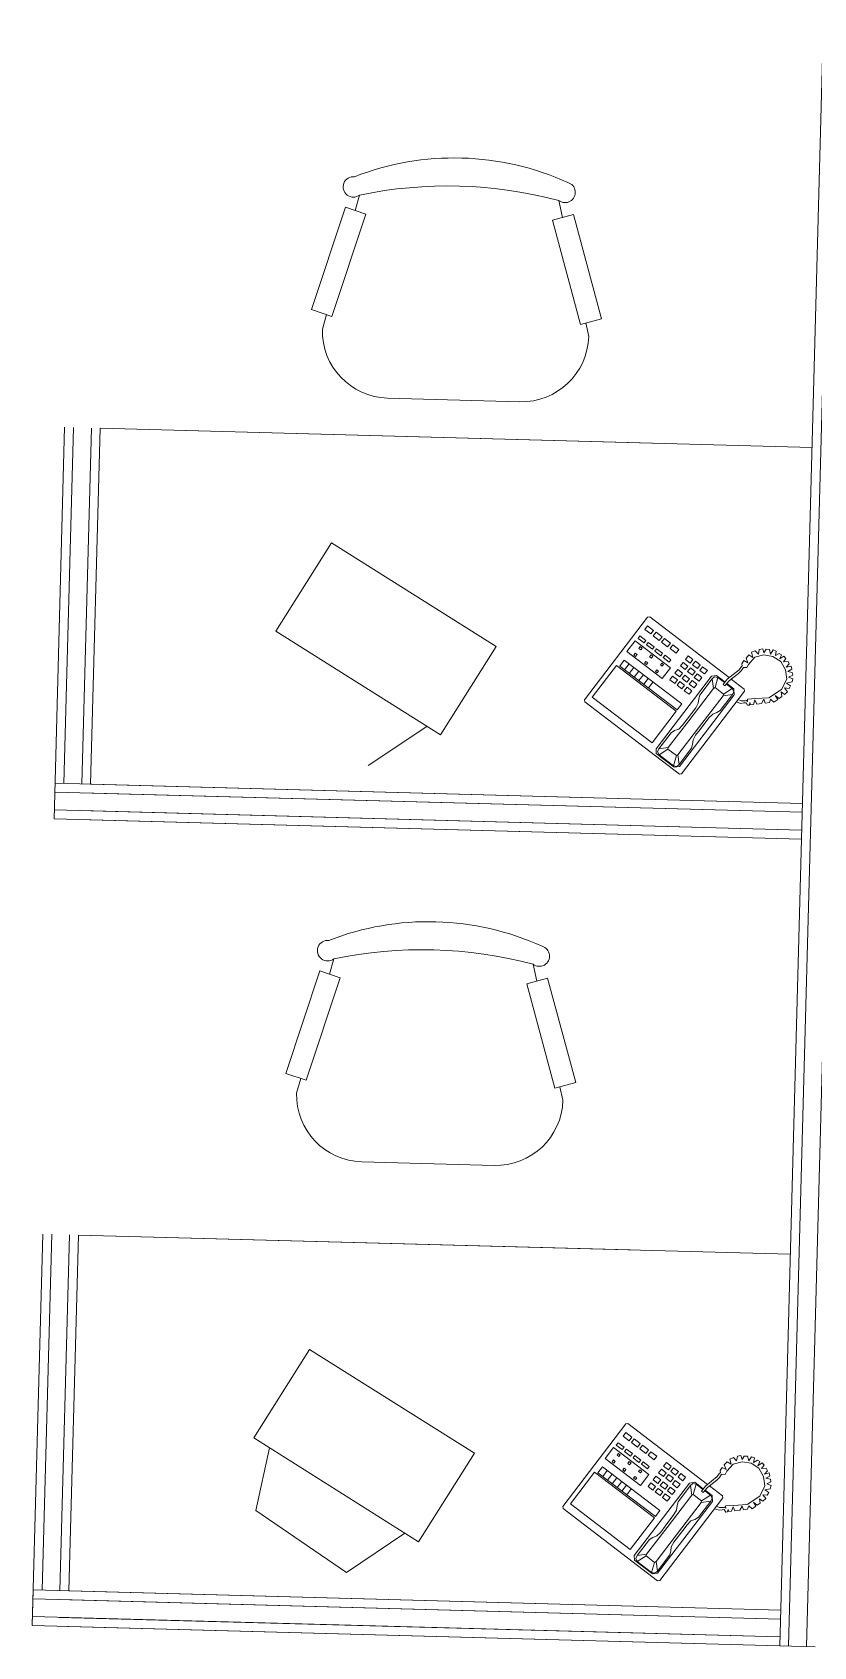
# Model space of a CAD drawing. Header units: millimetres. Extents: x 587797 to 2274247, y 1711 to 439204.
# Drawn here: x 1158219 to 1159515, y 262301 to 264978 of the extents above; entities that cross this region are included whole.
import ezdxf

# ---------------------------------------------------------------- set-up
doc = ezdxf.new("R2010")
doc.units = ezdxf.units.MM
doc.layers.add('finiture', color=7, linetype='Continuous', lineweight=20)

msp = doc.modelspace()

# ---------------------------------------------------------------- linework, layer by layer
at = {"layer": 'finiture'}
for p, q in [((1159530.91, 264978.494), (1159458.609, 262302.311)), ((1159545.668, 264978.095), (1159473.367, 262301.912)), ((1159575.185, 264977.298), (1159502.884, 262301.114)), ((1158754.655, 264682.951), (1158761.723, 264708.468)), ((1159092.218, 264699.539), (1159098.414, 264671.328)), ((1158681.981, 264518.491), (1158738.36, 264688.36)), ((1158772.372, 264677.071), (1158715.992, 264507.203)), ((1158738.36, 264688.36), (1158772.372, 264677.071)), ((1159081.825, 264666.864), (1159116.429, 264676.176)), ((1159116.429, 264676.176), (1159162.938, 264503.344)), ((1159128.333, 264494.032), (1159081.825, 264666.864)), ((1158715.992, 264507.203), (1158681.981, 264518.491)), ((1158700.08, 264485.924), (1158706.818, 264510.248)), ((1159162.938, 264503.344), (1159128.333, 264494.032)), ((1159136.85, 264496.324), (1159141.755, 264473.992)), ((1159027.571, 264365.816), (1158808.256, 264371.741)), ((1158272.6, 264323.263), (1158255.057, 263673.895)), ((1158255.057, 263673.895), (1158272.6, 264323.263)), ((1158287.359, 264322.864), (1158271.41, 263732.53)), ((1158316.876, 264322.067), (1158300.927, 263731.732)), ((1158331.634, 264321.668), (1158315.685, 263731.333)), ((1159512.303, 264289.77), (1158331.634, 264321.668)), ((1159246.653, 264296.947), (1158331.634, 264321.668)), ((1158622.592, 263985.071), (1158715.024, 264131.848)), ((1158715.024, 264131.848), (1158988.245, 263959.789)), ((1159134.891, 263871.347), (1159239.401, 264008.303)), ((1159239.401, 264008.303), (1159242.9, 264008.773)), ((1159374.844, 263908.088), (1159242.9, 264008.773)), ((1158895.812, 263813.012), (1158622.592, 263985.071)), ((1159223.628, 263973.229), (1159226.657, 263977.199)), ((1159226.657, 263977.199), (1159236.582, 263969.625)), ((1159239.532, 263994.07), (1159234.988, 263988.115)), ((1159234.988, 263988.115), (1159244.912, 263980.542)), ((1159249.456, 263986.497), (1159239.532, 263994.07)), ((1159244.912, 263980.542), (1159249.456, 263986.497)), ((1159253.426, 263983.468), (1159248.882, 263977.513)), ((1159248.882, 263977.513), (1159258.806, 263969.94)), ((1159263.35, 263975.894), (1159253.426, 263983.468)), ((1159258.806, 263969.94), (1159263.35, 263975.894)), ((1158988.245, 263959.789), (1158895.812, 263813.012)), ((1159205.217, 263951.16), (1159218.849, 263969.024)), ((1159263.771, 263906.478), (1159205.217, 263951.16)), ((1159218.849, 263969.024), (1159277.403, 263924.342)), ((1159233.553, 263965.656), (1159223.628, 263973.229)), ((1159224.987, 263956.489), (1159227.259, 263959.466)), ((1159227.964, 263954.217), (1159224.987, 263956.489)), ((1159227.259, 263959.466), (1159230.236, 263957.194)), ((1159230.236, 263957.194), (1159227.964, 263954.217)), ((1159236.582, 263969.625), (1159233.553, 263965.656)), ((1159237.522, 263962.626), (1159240.552, 263966.596)), ((1159247.447, 263955.053), (1159237.522, 263962.626)), ((1159240.552, 263966.596), (1159250.476, 263959.023)), ((1159250.476, 263959.023), (1159247.447, 263955.053)), ((1159251.416, 263952.024), (1159254.446, 263955.994)), ((1159261.341, 263944.451), (1159251.416, 263952.024)), ((1159254.446, 263955.994), (1159264.37, 263948.421)), ((1159267.32, 263972.865), (1159262.776, 263966.91)), ((1159262.776, 263966.91), (1159272.701, 263959.337)), ((1159277.244, 263965.292), (1159267.32, 263972.865)), ((1159272.701, 263959.337), (1159277.244, 263965.292)), ((1159281.214, 263962.263), (1159276.67, 263956.308)), ((1159276.67, 263956.308), (1159286.595, 263948.735)), ((1159291.139, 263954.689), (1159281.214, 263962.263)), ((1159286.595, 263948.735), (1159291.139, 263954.689)), ((1159411.999, 263950.116), (1159418.138, 263952.746)), ((1159414.249, 263941.403), (1159411.999, 263950.116)), ((1159418.138, 263952.746), (1159423.243, 263946.942)), ((1159423.243, 263946.942), (1159424.725, 263954.715)), ((1159424.725, 263954.715), (1159430.498, 263956.033)), ((1159430.498, 263956.033), (1159432.51, 263949.092)), ((1159432.51, 263949.092), (1159435.848, 263955.131)), ((1159435.848, 263955.131), (1159441.504, 263954.631)), ((1159441.504, 263954.631), (1159443.257, 263946.933)), ((1159443.257, 263946.933), (1159447.715, 263954.025)), ((1159447.715, 263954.025), (1159452.853, 263952.012)), ((1159452.853, 263952.012), (1159451.323, 263944.594)), ((1159147.661, 263875.735), (1159187.799, 263928.334)), ((1159187.799, 263928.334), (1159287.043, 263852.602)), ((1159193.284, 263927.29), (1159200.857, 263937.214)), ((1159288.557, 263854.587), (1159193.284, 263927.29)), ((1159200.857, 263937.214), (1159296.13, 263864.512)), ((1159201.223, 263921.231), (1159208.796, 263931.156)), ((1159209.162, 263915.173), (1159216.736, 263925.097)), ((1159216.656, 263945.572), (1159218.928, 263948.549)), ((1159219.634, 263943.3), (1159216.656, 263945.572)), ((1159218.928, 263948.549), (1159221.906, 263946.277)), ((1159221.906, 263946.277), (1159219.634, 263943.3)), ((1159234.52, 263931.94), (1159236.792, 263934.917)), ((1159237.498, 263929.668), (1159234.52, 263931.94)), ((1159236.792, 263934.917), (1159239.77, 263932.645)), ((1159239.77, 263932.645), (1159237.498, 263929.668)), ((1159242.851, 263942.857), (1159245.123, 263945.834)), ((1159245.828, 263940.585), (1159242.851, 263942.857)), ((1159245.123, 263945.834), (1159248.1, 263943.562)), ((1159248.1, 263943.562), (1159245.828, 263940.585)), ((1159260.715, 263929.225), (1159262.987, 263932.203)), ((1159263.692, 263926.953), (1159260.715, 263929.225)), ((1159264.37, 263948.421), (1159261.341, 263944.451)), ((1159262.987, 263932.203), (1159265.964, 263929.931)), ((1159265.964, 263929.931), (1159263.692, 263926.953)), ((1159277.403, 263924.342), (1159263.771, 263906.478)), ((1159265.31, 263941.422), (1159268.34, 263945.391)), ((1159275.235, 263933.848), (1159265.31, 263941.422)), ((1159268.34, 263945.391), (1159278.264, 263937.818)), ((1159278.264, 263937.818), (1159275.235, 263933.848)), ((1159298.452, 263933.405), (1159293.908, 263927.451)), ((1159293.908, 263927.451), (1159301.847, 263921.392)), ((1159306.391, 263927.347), (1159298.452, 263933.405)), ((1159301.847, 263921.392), (1159306.391, 263927.347)), ((1159306.782, 263944.322), (1159302.238, 263938.368)), ((1159302.238, 263938.368), (1159310.178, 263932.309)), ((1159310.361, 263924.318), (1159305.817, 263918.363)), ((1159314.722, 263938.264), (1159306.782, 263944.322)), ((1159310.178, 263932.309), (1159314.722, 263938.264)), ((1159318.301, 263918.259), (1159310.361, 263924.318)), ((1159318.692, 263935.234), (1159314.148, 263929.28)), ((1159314.148, 263929.28), (1159322.087, 263923.221)), ((1159326.631, 263929.176), (1159318.692, 263935.234)), ((1159322.087, 263923.221), (1159326.631, 263929.176)), ((1159330.601, 263926.146), (1159326.057, 263920.192)), ((1159338.54, 263920.088), (1159330.601, 263926.146)), ((1159391.179, 263921.166), (1159394.966, 263926.545)), ((1159398.439, 263924.849), (1159394.652, 263919.47)), ((1159394.966, 263926.545), (1159396.488, 263927.291)), ((1159395.966, 263931.187), (1159399.245, 263936.317)), ((1159396.488, 263927.291), (1159395.966, 263931.187)), ((1159404.047, 263924.703), (1159398.439, 263924.849)), ((1159399.245, 263936.317), (1159405.836, 263932.877)), ((1159402.82, 263940.585), (1159407.362, 263945.705)), ((1159405.836, 263932.877), (1159402.82, 263940.585)), ((1159406.771, 263929.938), (1159404.047, 263924.703)), ((1159417.437, 263941.833), (1159406.771, 263929.938)), ((1159407.362, 263945.705), (1159414.249, 263941.403)), ((1159432.43, 263945.655), (1159417.437, 263941.833)), ((1159447.369, 263943.159), (1159432.43, 263945.655)), ((1159460.186, 263934.969), (1159447.369, 263943.159)), ((1159451.323, 263944.594), (1159457.874, 263948.181)), ((1159457.874, 263948.181), (1159461.595, 263945.977)), ((1159461.595, 263945.977), (1159458.554, 263939.076)), ((1159458.554, 263939.076), (1159465.67, 263943.821)), ((1159468.001, 263921.055), (1159460.186, 263934.969)), ((1159468.72, 263939.905), (1159464.78, 263934.325)), ((1159464.78, 263934.325), (1159472.466, 263934.82)), ((1159465.67, 263943.821), (1159468.72, 263939.905)), ((1159474.453, 263930.76), (1159469.25, 263925.19)), ((1159469.25, 263925.19), (1159477.455, 263927.197)), ((1159478.521, 263921.931), (1159471.97, 263918.344)), ((1159472.466, 263934.82), (1159474.453, 263930.76)), ((1159477.455, 263927.197), (1159478.521, 263921.931)), ((1159217.102, 263909.114), (1159224.675, 263919.038)), ((1159225.041, 263903.056), (1159232.615, 263912.98)), ((1159232.981, 263896.997), (1159240.554, 263906.921)), ((1159240.92, 263890.938), (1159248.494, 263900.863)), ((1159252.384, 263918.308), (1159254.656, 263921.286)), ((1159255.361, 263916.036), (1159252.384, 263918.308)), ((1159345.2, 263910.295), (1159253.565, 263790.21)), ((1159254.656, 263921.286), (1159257.633, 263919.014)), ((1159257.633, 263919.014), (1159255.361, 263916.036)), ((1159281.034, 263910.579), (1159276.49, 263904.625)), ((1159276.49, 263904.625), (1159284.429, 263898.566)), ((1159288.973, 263904.521), (1159281.034, 263910.579)), ((1159284.429, 263898.566), (1159288.973, 263904.521)), ((1159289.364, 263921.496), (1159284.82, 263915.541)), ((1159284.82, 263915.541), (1159292.76, 263909.483)), ((1159292.943, 263901.491), (1159288.399, 263895.537)), ((1159288.399, 263895.537), (1159296.338, 263889.478)), ((1159297.304, 263915.438), (1159289.364, 263921.496)), ((1159292.76, 263909.483), (1159297.304, 263915.438)), ((1159300.882, 263895.433), (1159292.943, 263901.491)), ((1159296.338, 263889.478), (1159300.882, 263895.433)), ((1159301.273, 263912.408), (1159296.729, 263906.454)), ((1159296.729, 263906.454), (1159304.669, 263900.395)), ((1159309.213, 263906.35), (1159301.273, 263912.408)), ((1159304.669, 263900.395), (1159309.213, 263906.35)), ((1159305.817, 263918.363), (1159313.757, 263912.304)), ((1159313.182, 263903.32), (1159308.639, 263897.366)), ((1159308.639, 263897.366), (1159316.578, 263891.307)), ((1159321.122, 263897.262), (1159313.182, 263903.32)), ((1159313.757, 263912.304), (1159318.301, 263918.259)), ((1159316.578, 263891.307), (1159321.122, 263897.262)), ((1159321.513, 263914.237), (1159316.969, 263908.283)), ((1159316.969, 263908.283), (1159324.909, 263902.224)), ((1159329.452, 263908.179), (1159321.513, 263914.237)), ((1159324.909, 263902.224), (1159329.452, 263908.179)), ((1159326.057, 263920.192), (1159333.996, 263914.133)), ((1159346.663, 263906.038), (1159326.215, 263879.242)), ((1159333.996, 263914.133), (1159338.54, 263920.088)), ((1159353.949, 263911.47), (1159345.2, 263910.295)), ((1159350.685, 263909.25), (1159346.663, 263906.038)), ((1159346.663, 263906.038), (1159348.779, 263890.29)), ((1159356.169, 263908.206), (1159350.685, 263909.25)), ((1159351.286, 263891.518), (1159356.169, 263908.206)), ((1159367.907, 263900.819), (1159353.949, 263911.47)), ((1159356.169, 263908.206), (1159367.134, 263899.839)), ((1159364.814, 263896.898), (1159371.484, 263905.351)), ((1159367.791, 263894.626), (1159364.814, 263896.898)), ((1159374.438, 263902.142), (1159367.791, 263894.626)), ((1159370.279, 263897.439), (1159379.987, 263890.03)), ((1159382.73, 263889.508), (1159371.108, 263898.377)), ((1159371.484, 263905.351), (1159381.561, 263913.56)), ((1159380.751, 263907.501), (1159374.438, 263902.142)), ((1159399.705, 263889.117), (1159378.319, 263905.436)), ((1159390.369, 263915.107), (1159380.751, 263907.501)), ((1159381.561, 263913.56), (1159391.179, 263921.166)), ((1159394.652, 263919.47), (1159390.369, 263915.107)), ((1159461.554, 263888.452), (1159470.244, 263905.67)), ((1159470.244, 263905.67), (1159468.001, 263921.055)), ((1159478.997, 263900.899), (1159470.036, 263899.151)), ((1159470.036, 263899.151), (1159476.415, 263894.601)), ((1159471.97, 263918.344), (1159479.434, 263916.465)), ((1159480.205, 263912.061), (1159473.253, 263908.78)), ((1159473.253, 263908.78), (1159480.457, 263906.144)), ((1159480.457, 263906.144), (1159478.997, 263900.899)), ((1159479.434, 263916.465), (1159480.205, 263912.061)), ((1159135.361, 263867.848), (1159134.891, 263871.347)), ((1159246.905, 263800.003), (1159147.661, 263875.735)), ((1159292.27, 263760.675), (1159383.148, 263879.767)), ((1159295.665, 263748.662), (1159400.175, 263885.618)), ((1159304.852, 263892.404), (1159300.308, 263886.449)), ((1159300.308, 263886.449), (1159308.248, 263880.391)), ((1159312.791, 263886.345), (1159304.852, 263892.404)), ((1159307.884, 263836.699), (1159348.779, 263890.29)), ((1159308.248, 263880.391), (1159312.791, 263886.345)), ((1159324.414, 263872.765), (1159323.604, 263865.531)), ((1159323.763, 263824.582), (1159364.658, 263878.173)), ((1159326.215, 263879.242), (1159324.414, 263872.765)), ((1159348.779, 263890.29), (1159351.286, 263891.518)), ((1159365.18, 263880.915), (1159351.286, 263891.518)), ((1159380.406, 263880.289), (1159359.958, 263853.493)), ((1159364.658, 263878.173), (1159365.18, 263880.915)), ((1159380.406, 263880.289), (1159364.658, 263878.173)), ((1159365.18, 263880.915), (1159379.987, 263890.03)), ((1159379.987, 263890.03), (1159382.443, 263885.016)), ((1159382.443, 263885.016), (1159380.406, 263880.289)), ((1159383.148, 263879.767), (1159382.73, 263889.508)), ((1159389.573, 263871.723), (1159394.886, 263869.598)), ((1159394.886, 263869.598), (1159401.309, 263869.678)), ((1159400.175, 263885.618), (1159399.705, 263889.117)), ((1159401.309, 263869.678), (1159403.426, 263870.277)), ((1159403.426, 263870.277), (1159405.39, 263868.501)), ((1159404.894, 263872.201), (1159418.408, 263873.237)), ((1159405.39, 263868.501), (1159404.894, 263872.201)), ((1159417.289, 263871.046), (1159414.982, 263863.673)), ((1159420.573, 263864.112), (1159417.289, 263871.046)), ((1159418.408, 263873.237), (1159440.061, 263874.427)), ((1159432.211, 263872.114), (1159428.454, 263865.016)), ((1159434.62, 263865.847), (1159432.211, 263872.114)), ((1159440.51, 263874.618), (1159461.554, 263888.452)), ((1159443.3, 263872.509), (1159441.536, 263866.935)), ((1159448.887, 263867.272), (1159443.322, 263872.473)), ((1159455.296, 263871.922), (1159448.887, 263867.272)), ((1159451.158, 263878.577), (1159455.296, 263871.922)), ((1159457.432, 263873.472), (1159451.158, 263878.577)), ((1159462.365, 263877.021), (1159457.432, 263873.472)), ((1159461.214, 263884.259), (1159462.365, 263877.021)), ((1159466.637, 263880.121), (1159461.214, 263884.259)), ((1159474.152, 263889.968), (1159466.629, 263890.939)), ((1159466.629, 263890.939), (1159471.475, 263884.379)), ((1159471.475, 263884.379), (1159466.637, 263880.121)), ((1159476.415, 263894.601), (1159474.152, 263889.968)), ((1159135.361, 263867.848), (1159292.166, 263748.191)), ((1159287.043, 263852.602), (1159246.905, 263800.003)), ((1159296.13, 263864.512), (1159288.557, 263854.587)), ((1159319.296, 263857.827), (1159304.906, 263838.971)), ((1159323.604, 263865.531), (1159319.296, 263857.827)), ((1159347.423, 263847.356), (1159341.129, 263841.166)), ((1159354.187, 263850.046), (1159347.423, 263847.356)), ((1159359.958, 263853.493), (1159354.187, 263850.046)), ((1159394.19, 263865.423), (1159386.543, 263867.754)), ((1159399.123, 263866.088), (1159394.19, 263865.423)), ((1159402.689, 263866.411), (1159399.123, 263866.088)), ((1159405.292, 263862.211), (1159402.689, 263866.411)), ((1159408.375, 263862.626), (1159405.292, 263862.211)), ((1159409.245, 263866.667), (1159408.375, 263862.626)), ((1159410.224, 263862.875), (1159409.245, 263866.667)), ((1159414.982, 263863.673), (1159410.224, 263862.875)), ((1159428.454, 263865.016), (1159420.573, 263864.112)), ((1159441.536, 263866.935), (1159434.62, 263865.847)), ((1158873.189, 263827.259), (1158776.121, 263762.133)), ((1159258.057, 263789.923), (1159278.504, 263816.719)), ((1159307.884, 263836.699), (1159273.804, 263792.039)), ((1159278.504, 263816.719), (1159284.276, 263820.166)), ((1159284.276, 263820.166), (1159291.04, 263822.857)), ((1159323.763, 263824.582), (1159289.683, 263779.922)), ((1159291.04, 263822.857), (1159297.333, 263829.046)), ((1159297.333, 263829.046), (1159304.906, 263838.971)), ((1159319.167, 263812.385), (1159326.74, 263822.31)), ((1159341.129, 263841.166), (1159326.74, 263822.31)), ((1159253.565, 263790.21), (1159253.748, 263782.219)), ((1159256.02, 263785.196), (1159258.057, 263789.923)), ((1159258.057, 263789.923), (1159273.804, 263792.039)), ((1159273.282, 263789.297), (1159258.475, 263780.182)), ((1159273.804, 263792.039), (1159273.282, 263789.297)), ((1159287.176, 263778.694), (1159273.282, 263789.297)), ((1159291.799, 263764.174), (1159312.247, 263790.97)), ((1159312.247, 263790.97), (1159314.049, 263797.447)), ((1159314.049, 263797.447), (1159314.858, 263804.681)), ((1159314.858, 263804.681), (1159319.167, 263812.385)), ((1159253.748, 263782.219), (1159283.521, 263759.499)), ((1159258.475, 263780.182), (1159256.02, 263785.196)), ((1159258.475, 263780.182), (1159282.293, 263762.006)), ((1159287.176, 263778.694), (1159282.293, 263762.006)), ((1159282.293, 263762.006), (1159287.778, 263760.962)), ((1159289.683, 263779.922), (1159287.176, 263778.694)), ((1159287.778, 263760.962), (1159291.799, 263764.174)), ((1159291.799, 263764.174), (1159289.683, 263779.922)), ((1159283.521, 263759.499), (1159292.27, 263760.675)), ((1159292.166, 263748.191), (1159295.665, 263748.662)), ((1159495.955, 263684.677), (1158256.253, 263718.17)), ((1159496.354, 263699.436), (1158256.652, 263732.928)), ((1158300.528, 263716.974), (1159495.955, 263684.677)), ((1158315.685, 263731.333), (1159496.354, 263699.436)), ((1158315.685, 263731.333), (1159496.354, 263699.436)), ((1159495.158, 263655.161), (1158255.455, 263688.653)), ((1158299.73, 263687.457), (1159495.158, 263655.161)), ((1159494.759, 263640.402), (1158255.057, 263673.895)), ((1158314.09, 263672.3), (1159494.759, 263640.402)), ((1158314.09, 263672.3), (1159494.759, 263640.402)), ((1158711.902, 263416.145), (1158718.97, 263441.662)), ((1158639.228, 263251.685), (1158695.607, 263421.554)), ((1158695.607, 263421.554), (1158729.618, 263410.265)), ((1159049.465, 263432.733), (1159055.661, 263404.522)), ((1158729.618, 263410.265), (1158673.239, 263240.397)), ((1159039.072, 263400.058), (1159073.676, 263409.37)), ((1159085.58, 263227.226), (1159039.072, 263400.058)), ((1159073.676, 263409.37), (1159120.185, 263236.538)), ((1158673.239, 263240.397), (1158639.228, 263251.685)), ((1158657.327, 263219.118), (1158664.064, 263243.442)), ((1159120.185, 263236.538), (1159085.58, 263227.226)), ((1159094.097, 263229.518), (1159099.002, 263207.186)), ((1158984.818, 263099.01), (1158765.503, 263104.935)), ((1158218.906, 262335.803), (1158236.45, 262985.171)), ((1158236.45, 262985.171), (1158218.906, 262335.803)), ((1158251.208, 262984.772), (1158235.259, 262394.438)), ((1158280.725, 262983.975), (1158264.776, 262393.64)), ((1158295.483, 262983.576), (1158279.534, 262393.242)), ((1159210.502, 262958.856), (1158295.483, 262983.576)), ((1159476.152, 262951.679), (1158295.483, 262983.576)), ((1158586.441, 262646.979), (1158678.874, 262793.757)), ((1158678.874, 262793.757), (1158952.094, 262621.698)), ((1159098.74, 262533.255), (1159203.25, 262670.211)), ((1159203.25, 262670.211), (1159206.749, 262670.682)), ((1159338.693, 262569.996), (1159206.749, 262670.682)), ((1158859.661, 262474.92), (1158586.441, 262646.979)), ((1159187.477, 262635.137), (1159190.507, 262639.107)), ((1159190.507, 262639.107), (1159200.431, 262631.534)), ((1159203.381, 262655.978), (1159198.837, 262650.024)), ((1159198.837, 262650.024), (1159208.762, 262642.45)), ((1159213.306, 262648.405), (1159203.381, 262655.978)), ((1159208.762, 262642.45), (1159213.306, 262648.405)), ((1159217.275, 262645.376), (1159212.731, 262639.421)), ((1159212.731, 262639.421), (1159222.656, 262631.848)), ((1159227.2, 262637.803), (1159217.275, 262645.376)), ((1159222.656, 262631.848), (1159227.2, 262637.803)), ((1158612.366, 262630.653), (1158589.408, 262526.75)), ((1158952.094, 262621.698), (1158859.661, 262474.92)), ((1159169.067, 262613.068), (1159182.698, 262630.932)), ((1159227.62, 262568.387), (1159169.067, 262613.068)), ((1159180.506, 262607.48), (1159182.778, 262610.457)), ((1159182.698, 262630.932), (1159241.252, 262586.25)), ((1159182.778, 262610.457), (1159185.755, 262608.185)), ((1159197.402, 262627.564), (1159187.477, 262635.137)), ((1159188.836, 262618.397), (1159191.108, 262621.374)), ((1159191.813, 262616.125), (1159188.836, 262618.397)), ((1159191.108, 262621.374), (1159194.085, 262619.102)), ((1159194.085, 262619.102), (1159191.813, 262616.125)), ((1159200.431, 262631.534), (1159197.402, 262627.564)), ((1159201.372, 262624.535), (1159204.401, 262628.504)), ((1159211.296, 262616.961), (1159201.372, 262624.535)), ((1159204.401, 262628.504), (1159214.325, 262620.931)), ((1159214.325, 262620.931), (1159211.296, 262616.961)), ((1159215.266, 262613.932), (1159218.295, 262617.902)), ((1159225.19, 262606.359), (1159215.266, 262613.932)), ((1159218.295, 262617.902), (1159228.219, 262610.329)), ((1159228.219, 262610.329), (1159225.19, 262606.359)), ((1159231.169, 262634.773), (1159226.625, 262628.819)), ((1159226.625, 262628.819), (1159236.55, 262621.246)), ((1159241.094, 262627.2), (1159231.169, 262634.773)), ((1159236.55, 262621.246), (1159241.094, 262627.2)), ((1159245.063, 262624.171), (1159240.52, 262618.216)), ((1159240.52, 262618.216), (1159250.444, 262610.643)), ((1159254.988, 262616.598), (1159245.063, 262624.171)), ((1159250.444, 262610.643), (1159254.988, 262616.598)), ((1159375.849, 262612.024), (1159381.987, 262614.654)), ((1159378.098, 262603.312), (1159375.849, 262612.024)), ((1159381.987, 262614.654), (1159387.092, 262608.85)), ((1159387.092, 262608.85), (1159388.574, 262616.623)), ((1159388.574, 262616.623), (1159394.347, 262617.942)), ((1159394.347, 262617.942), (1159396.359, 262611)), ((1159396.359, 262611), (1159399.697, 262617.039)), ((1159399.697, 262617.039), (1159405.353, 262616.539)), ((1159405.353, 262616.539), (1159407.106, 262608.841)), ((1159407.106, 262608.841), (1159411.564, 262615.933)), ((1159411.564, 262615.933), (1159416.702, 262613.92)), ((1159416.702, 262613.92), (1159415.173, 262606.502)), ((1159415.173, 262606.502), (1159421.723, 262610.089)), ((1159421.723, 262610.089), (1159425.444, 262607.885)), ((1159111.51, 262537.643), (1159151.648, 262590.242)), ((1159151.648, 262590.242), (1159250.892, 262514.511)), ((1159157.133, 262589.198), (1159164.706, 262599.122)), ((1159252.407, 262516.495), (1159157.133, 262589.198)), ((1159164.706, 262599.122), (1159259.98, 262526.42)), ((1159165.072, 262583.139), (1159172.645, 262593.064)), ((1159173.012, 262577.081), (1159180.585, 262587.005)), ((1159183.483, 262605.208), (1159180.506, 262607.48)), ((1159185.755, 262608.185), (1159183.483, 262605.208)), ((1159198.37, 262593.848), (1159200.641, 262596.826)), ((1159201.347, 262591.576), (1159198.37, 262593.848)), ((1159200.641, 262596.826), (1159203.619, 262594.554)), ((1159203.619, 262594.554), (1159201.347, 262591.576)), ((1159206.7, 262604.765), (1159208.972, 262607.742)), ((1159209.677, 262602.493), (1159206.7, 262604.765)), ((1159208.972, 262607.742), (1159211.949, 262605.471)), ((1159211.949, 262605.471), (1159209.677, 262602.493)), ((1159216.233, 262580.217), (1159218.505, 262583.194)), ((1159218.505, 262583.194), (1159221.483, 262580.922)), ((1159224.564, 262591.133), (1159226.836, 262594.111)), ((1159227.541, 262588.861), (1159224.564, 262591.133)), ((1159226.836, 262594.111), (1159229.813, 262591.839)), ((1159229.813, 262591.839), (1159227.541, 262588.861)), ((1159241.252, 262586.25), (1159227.62, 262568.387)), ((1159229.16, 262603.33), (1159232.189, 262607.299)), ((1159239.084, 262595.757), (1159229.16, 262603.33)), ((1159232.189, 262607.299), (1159242.113, 262599.726)), ((1159242.113, 262599.726), (1159239.084, 262595.757)), ((1159253.213, 262583.404), (1159248.669, 262577.45)), ((1159261.153, 262577.346), (1159253.213, 262583.404)), ((1159262.301, 262595.314), (1159257.757, 262589.359)), ((1159257.757, 262589.359), (1159265.697, 262583.3)), ((1159270.241, 262589.255), (1159262.301, 262595.314)), ((1159265.697, 262583.3), (1159270.241, 262589.255)), ((1159270.632, 262606.23), (1159266.088, 262600.276)), ((1159266.088, 262600.276), (1159274.027, 262594.217)), ((1159274.21, 262586.226), (1159269.666, 262580.271)), ((1159278.571, 262600.172), (1159270.632, 262606.23)), ((1159274.027, 262594.217), (1159278.571, 262600.172)), ((1159282.15, 262580.167), (1159274.21, 262586.226)), ((1159282.541, 262597.143), (1159277.997, 262591.188)), ((1159277.997, 262591.188), (1159285.936, 262585.129)), ((1159290.48, 262591.084), (1159282.541, 262597.143)), ((1159285.936, 262585.129), (1159290.48, 262591.084)), ((1159294.45, 262588.055), (1159289.906, 262582.1)), ((1159302.39, 262581.996), (1159294.45, 262588.055)), ((1159345.411, 262575.468), (1159355.029, 262583.075)), ((1159355.029, 262583.075), (1159358.815, 262588.453)), ((1159362.288, 262586.757), (1159358.501, 262581.379)), ((1159358.815, 262588.453), (1159360.338, 262589.199)), ((1159359.815, 262593.096), (1159363.094, 262598.225)), ((1159360.338, 262589.199), (1159359.815, 262593.096)), ((1159367.897, 262586.611), (1159362.288, 262586.757)), ((1159363.094, 262598.225), (1159369.686, 262594.786)), ((1159366.669, 262602.493), (1159371.211, 262607.613)), ((1159369.686, 262594.786), (1159366.669, 262602.493)), ((1159370.62, 262591.846), (1159367.897, 262586.611)), ((1159381.286, 262603.741), (1159370.62, 262591.846)), ((1159371.211, 262607.613), (1159378.098, 262603.312)), ((1159396.279, 262607.563), (1159381.286, 262603.741)), ((1159411.218, 262605.068), (1159396.279, 262607.563)), ((1159424.035, 262596.877), (1159411.218, 262605.068)), ((1159425.444, 262607.885), (1159422.403, 262600.985)), ((1159422.403, 262600.985), (1159429.52, 262605.73)), ((1159431.85, 262582.964), (1159424.035, 262596.877)), ((1159432.569, 262601.813), (1159428.629, 262596.233)), ((1159428.629, 262596.233), (1159436.316, 262596.728)), ((1159429.52, 262605.73), (1159432.569, 262601.813)), ((1159434.093, 262567.578), (1159431.85, 262582.964)), ((1159438.302, 262592.668), (1159433.099, 262587.099)), ((1159433.099, 262587.099), (1159441.304, 262589.105)), ((1159442.37, 262583.84), (1159435.82, 262580.253)), ((1159436.316, 262596.728), (1159438.302, 262592.668)), ((1159441.304, 262589.105), (1159442.37, 262583.84)), ((1159180.951, 262571.022), (1159188.524, 262580.947)), ((1159188.891, 262564.964), (1159196.464, 262574.888)), ((1159196.83, 262558.905), (1159204.403, 262568.83)), ((1159204.77, 262552.847), (1159212.343, 262562.771)), ((1159219.211, 262577.945), (1159216.233, 262580.217)), ((1159309.05, 262572.203), (1159217.414, 262452.118)), ((1159221.483, 262580.922), (1159219.211, 262577.945)), ((1159244.883, 262572.488), (1159240.339, 262566.533)), ((1159240.339, 262566.533), (1159248.278, 262560.474)), ((1159252.822, 262566.429), (1159244.883, 262572.488)), ((1159248.278, 262560.474), (1159252.822, 262566.429)), ((1159248.669, 262577.45), (1159256.609, 262571.391)), ((1159256.792, 262563.4), (1159252.248, 262557.445)), ((1159252.248, 262557.445), (1159260.188, 262551.387)), ((1159256.609, 262571.391), (1159261.153, 262577.346)), ((1159264.731, 262557.341), (1159256.792, 262563.4)), ((1159260.188, 262551.387), (1159264.731, 262557.341)), ((1159265.123, 262574.317), (1159260.579, 262568.362)), ((1159260.579, 262568.362), (1159268.518, 262562.303)), ((1159273.062, 262568.258), (1159265.123, 262574.317)), ((1159268.518, 262562.303), (1159273.062, 262568.258)), ((1159269.666, 262580.271), (1159277.606, 262574.213)), ((1159277.032, 262565.229), (1159272.488, 262559.274)), ((1159272.488, 262559.274), (1159280.427, 262553.216)), ((1159284.971, 262559.17), (1159277.032, 262565.229)), ((1159277.606, 262574.213), (1159282.15, 262580.167)), ((1159280.427, 262553.216), (1159284.971, 262559.17)), ((1159285.362, 262576.145), (1159280.818, 262570.191)), ((1159280.818, 262570.191), (1159288.758, 262564.132)), ((1159293.302, 262570.087), (1159285.362, 262576.145)), ((1159288.758, 262564.132), (1159293.302, 262570.087)), ((1159289.906, 262582.1), (1159297.846, 262576.042)), ((1159310.512, 262567.946), (1159290.065, 262541.15)), ((1159297.846, 262576.042), (1159302.39, 262581.996)), ((1159317.798, 262573.379), (1159309.05, 262572.203)), ((1159314.534, 262571.159), (1159310.512, 262567.946)), ((1159310.512, 262567.946), (1159312.628, 262552.198)), ((1159320.018, 262570.114), (1159314.534, 262571.159)), ((1159315.135, 262553.426), (1159320.018, 262570.114)), ((1159331.757, 262562.727), (1159317.798, 262573.379)), ((1159320.018, 262570.114), (1159330.983, 262561.747)), ((1159328.663, 262558.806), (1159335.333, 262567.259)), ((1159331.64, 262556.534), (1159328.663, 262558.806)), ((1159338.287, 262564.051), (1159331.64, 262556.534)), ((1159334.128, 262559.347), (1159343.837, 262551.939)), ((1159346.579, 262551.416), (1159334.957, 262560.285)), ((1159335.333, 262567.259), (1159345.411, 262575.468)), ((1159344.6, 262569.409), (1159338.287, 262564.051)), ((1159363.554, 262551.025), (1159342.168, 262567.345)), ((1159354.218, 262577.015), (1159344.6, 262569.409)), ((1159358.501, 262581.379), (1159354.218, 262577.015)), ((1159425.403, 262550.36), (1159434.093, 262567.578)), ((1159442.846, 262562.807), (1159433.885, 262561.059)), ((1159433.885, 262561.059), (1159440.265, 262556.509)), ((1159435.82, 262580.253), (1159443.284, 262578.373)), ((1159444.054, 262573.969), (1159437.102, 262570.688)), ((1159437.102, 262570.688), (1159444.306, 262568.052)), ((1159440.265, 262556.509), (1159438.001, 262551.877)), ((1159444.306, 262568.052), (1159442.846, 262562.807)), ((1159443.284, 262578.373), (1159444.054, 262573.969)), ((1159099.21, 262529.756), (1159098.74, 262533.255)), ((1159099.21, 262529.756), (1159256.015, 262410.1)), ((1159210.754, 262461.912), (1159111.51, 262537.643)), ((1159256.119, 262422.583), (1159346.997, 262541.675)), ((1159259.515, 262410.57), (1159364.024, 262547.526)), ((1159268.701, 262554.312), (1159264.157, 262548.357)), ((1159264.157, 262548.357), (1159272.097, 262542.299)), ((1159276.641, 262548.253), (1159268.701, 262554.312)), ((1159271.733, 262498.607), (1159312.628, 262552.198)), ((1159272.097, 262542.299), (1159276.641, 262548.253)), ((1159288.263, 262534.674), (1159287.454, 262527.439)), ((1159287.612, 262486.49), (1159328.507, 262540.081)), ((1159290.065, 262541.15), (1159288.263, 262534.674)), ((1159312.628, 262552.198), (1159315.135, 262553.426)), ((1159329.029, 262542.823), (1159315.135, 262553.426)), ((1159344.255, 262542.197), (1159323.807, 262515.402)), ((1159328.507, 262540.081), (1159329.029, 262542.823)), ((1159344.255, 262542.197), (1159328.507, 262540.081)), ((1159329.029, 262542.823), (1159343.837, 262551.939)), ((1159343.837, 262551.939), (1159346.292, 262546.924)), ((1159346.292, 262546.924), (1159344.255, 262542.197)), ((1159346.997, 262541.675), (1159346.579, 262551.416)), ((1159358.039, 262527.332), (1159350.393, 262529.662)), ((1159353.422, 262533.632), (1159358.735, 262531.506)), ((1159358.735, 262531.506), (1159365.158, 262531.586)), ((1159364.024, 262547.526), (1159363.554, 262551.025)), ((1159365.158, 262531.586), (1159367.275, 262532.185)), ((1159367.275, 262532.185), (1159369.239, 262530.41)), ((1159368.743, 262534.109), (1159382.257, 262535.145)), ((1159369.239, 262530.41), (1159368.743, 262534.109)), ((1159381.138, 262532.954), (1159378.831, 262525.581)), ((1159384.422, 262526.02), (1159381.138, 262532.954)), ((1159382.257, 262535.145), (1159403.91, 262536.335)), ((1159396.06, 262534.022), (1159392.304, 262526.925)), ((1159398.469, 262527.755), (1159396.06, 262534.022)), ((1159404.36, 262536.527), (1159425.403, 262550.36)), ((1159407.149, 262534.417), (1159405.385, 262528.844)), ((1159412.737, 262529.18), (1159407.171, 262534.381)), ((1159419.145, 262533.83), (1159412.737, 262529.18)), ((1159415.007, 262540.485), (1159419.145, 262533.83)), ((1159421.281, 262535.38), (1159415.007, 262540.485)), ((1159426.214, 262538.929), (1159421.281, 262535.38)), ((1159425.064, 262546.167), (1159426.214, 262538.929)), ((1159430.486, 262542.029), (1159425.064, 262546.167)), ((1159438.001, 262551.877), (1159430.479, 262552.847)), ((1159430.479, 262552.847), (1159435.325, 262546.287)), ((1159435.325, 262546.287), (1159430.486, 262542.029)), ((1158739.97, 262424.041), (1158589.408, 262526.75)), ((1159250.892, 262514.511), (1159210.754, 262461.912)), ((1159259.98, 262526.42), (1159252.407, 262516.495)), ((1159283.145, 262519.735), (1159268.756, 262500.879)), ((1159287.454, 262527.439), (1159283.145, 262519.735)), ((1159304.978, 262503.074), (1159290.589, 262484.218)), ((1159311.272, 262509.264), (1159304.978, 262503.074)), ((1159318.036, 262511.954), (1159311.272, 262509.264)), ((1159323.807, 262515.402), (1159318.036, 262511.954)), ((1159362.972, 262527.996), (1159358.039, 262527.332)), ((1159366.538, 262528.319), (1159362.972, 262527.996)), ((1159369.141, 262524.119), (1159366.538, 262528.319)), ((1159372.224, 262524.534), (1159369.141, 262524.119)), ((1159373.095, 262528.575), (1159372.224, 262524.534)), ((1159374.074, 262524.783), (1159373.095, 262528.575)), ((1159378.831, 262525.581), (1159374.074, 262524.783)), ((1159392.304, 262526.925), (1159384.422, 262526.02)), ((1159405.385, 262528.844), (1159398.469, 262527.755)), ((1158837.039, 262489.167), (1158739.97, 262424.041)), ((1159221.906, 262451.831), (1159242.354, 262478.627)), ((1159271.733, 262498.607), (1159237.654, 262453.947)), ((1159242.354, 262478.627), (1159248.125, 262482.075)), ((1159248.125, 262482.075), (1159254.889, 262484.765)), ((1159287.612, 262486.49), (1159253.533, 262441.83)), ((1159254.889, 262484.765), (1159261.183, 262490.954)), ((1159261.183, 262490.954), (1159268.756, 262500.879)), ((1159283.016, 262474.293), (1159290.589, 262484.218)), ((1159217.414, 262452.118), (1159217.597, 262444.127)), ((1159219.869, 262447.104), (1159221.906, 262451.831)), ((1159221.906, 262451.831), (1159237.654, 262453.947)), ((1159237.131, 262451.205), (1159222.324, 262442.09)), ((1159237.654, 262453.947), (1159237.131, 262451.205)), ((1159251.026, 262440.603), (1159237.131, 262451.205)), ((1159255.649, 262426.082), (1159276.096, 262452.878)), ((1159276.096, 262452.878), (1159277.898, 262459.355)), ((1159277.898, 262459.355), (1159278.707, 262466.589)), ((1159278.707, 262466.589), (1159283.016, 262474.293)), ((1159217.597, 262444.127), (1159247.37, 262421.407)), ((1159222.324, 262442.09), (1159219.869, 262447.104)), ((1159222.324, 262442.09), (1159246.143, 262423.914)), ((1159251.026, 262440.603), (1159246.143, 262423.914)), ((1159246.143, 262423.914), (1159251.627, 262422.87)), ((1159247.37, 262421.407), (1159256.119, 262422.583)), ((1159253.533, 262441.83), (1159251.026, 262440.603)), ((1159251.627, 262422.87), (1159255.649, 262426.082)), ((1159255.649, 262426.082), (1159253.533, 262441.83)), ((1159256.015, 262410.1), (1159259.515, 262410.57)), ((1158218.906, 262335.803), (1158220.475, 262393.889)), ((1158220.501, 262394.837), (1158218.932, 262336.751)), ((1159459.805, 262346.586), (1158220.102, 262380.078)), ((1159460.203, 262361.344), (1158220.501, 262394.837)), ((1158264.377, 262378.882), (1159459.805, 262346.586)), ((1158279.534, 262393.242), (1159460.203, 262361.344)), ((1158279.534, 262393.242), (1159460.203, 262361.344)), ((1159459.007, 262317.069), (1158219.305, 262350.562)), ((1158263.58, 262349.365), (1159459.007, 262317.069)), ((1159458.609, 262302.311), (1158218.906, 262335.803)), ((1158277.939, 262334.208), (1159458.609, 262302.311)), ((1158277.939, 262334.208), (1159458.609, 262302.311)), ((1159517.642, 262300.716), (1159458.609, 262302.311))]:
    msp.add_line(p, q, dxfattribs=at)
for centre, radius, start, end in [((1158918.907, 264314.63), 455.465, 65.588279, 111.316594), ((1158751.478, 264722.036), 17.001, 83.726427, 307.056841), ((1159102.588, 264713.004), 16.995, 232.399363, 74.440782), ((1158908.137, 264006.913), 716.671, 75.116459, 101.788414), ((1158811.26, 264482.921), 111.22, 178.452437, 268.452437), ((1159030.575, 264476.995), 111.22, 268.452437, 358.452437), ((1158876.154, 263047.825), 455.465, 65.588279, 111.316594), ((1158708.725, 263455.23), 17.001, 83.726427, 307.056841), ((1158865.384, 262740.107), 716.671, 75.116459, 101.788414), ((1159059.835, 263446.198), 16.995, 232.399363, 74.440782), ((1158768.507, 263216.115), 111.22, 178.452437, 268.452437), ((1158987.822, 263210.189), 111.22, 268.452437, 358.452437)]:
    msp.add_arc(centre, radius, start, end, dxfattribs=at)

doc.saveas('drawing.dxf')
